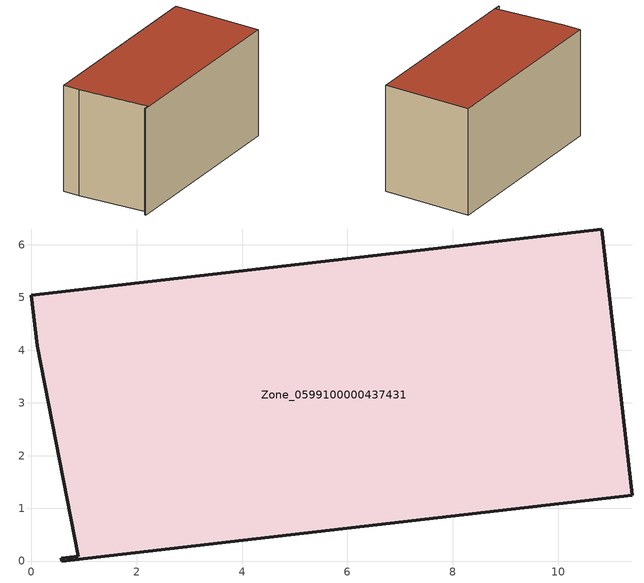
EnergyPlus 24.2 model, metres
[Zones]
Zone_0599100000437431
 floor ground (C_G): 0,5.04 10.83,6.3 11.4,1.25 0.57,0 0.57,0.06 0.89,0.09 0.11,4.08 z0
 wall outside (C_F): 10.83,6.3 0,5.04 0.11,4.08 0.89,0.09 0.57,0.06 0.57,0 11.4,1.25 10.83,6.3 z0:6.19
 roof outside (C_R): 0.89,0.09 0.57,0.06 0.57,0 11.4,1.25 10.83,6.3 0,5.04 0.11,4.08 z6.19
[BUILDING]
Pand.0599100000437431: North Axis=0; Terrain=City; Loads Convergence Tolerance Value=0.04; Temperature Convergence Tolerance Value=0.4; Solar Distribution=FullExterior; Maximum Number of Warmup Days=25; Minimum Number of Warmup Days=1
[Site:Location]
Rotterdam.The.Hague.AP_ZH_NLD Design_Conditions: Latitude=51.96; Longitude=4.45; Time Zone=1; Elevation=-4.5
[SITE:GROUNDTEMPERATURE:BUILDINGSURFACE]
18, 18, 18, 18, 18, 18, 18, 18, 18, 18, 18, 18
[MATERIAL] Thermal Absorptance=0.9; Solar Absorptance=0.7; Visible Absorptance=0.7
Name | Roughness | Thickness | Conductivity | Density | Specific Heat
G.TI.2006-2014 | MediumSmooth | 0.15 | 0.06 | 540 | 1210
F.TI.2006-2014 | Rough | 0.3 | 0.12 | 1920 | 840
R.TI.2006-2014 | MediumRough | 0.2 | 0.08 | 1500 | 1000
[CONSTRUCTION]
C_G: G.TI.2006-2014
C_F: F.TI.2006-2014
C_R: R.TI.2006-2014
[ZONE]
Zone_0599100000437431: Type=1; Multiplier=1; Ceiling Height=Autocalculate; Volume=Autocalculate; Floor Area=autocalculate; Part of Total Floor Area=Yes
[ZONEINFILTRATION:DESIGNFLOWRATE]
Infil_Zone_0599100000437431: Zone or ZoneList or Space or SpaceList=Zone_0599100000437431; Schedule=AlwaysOn; Design Flow Rate Calculation Method=Flow/Area; Flow Rate per Floor Area=0.0015; Constant Term Coefficient=1; Temperature Term Coefficient=0; Velocity Term Coefficient=0; Velocity Squared Term Coefficient=0
[HVACTEMPLATE:ZONE:IDEALLOADSAIRSYSTEM]
Zone_0599100000437431: Maximum Heating Supply Air Temperature=50; Minimum Cooling Supply Air Temperature=13; Maximum Heating Supply Air Humidity Ratio=0.0156; Minimum Cooling Supply Air Humidity Ratio=0.0077; Heating Limit=NoLimit; Cooling Limit=NoLimit; Dehumidification Control Type=ConstantSensibleHeatRatio; Cooling Sensible Heat Ratio=0.7; Dehumidification Setpoint=60; Humidification Control Type=None; Humidification Setpoint=30; Outdoor Air Method=None; Outdoor Air Flow Rate per Person=0.00944; Outdoor Air Flow Rate per Zone Floor Area=0; Outdoor Air Flow Rate per Zone=0; Demand Controlled Ventilation Type=None; Outdoor Air Economizer Type=NoEconomizer; Heat Recovery Type=None; Sensible Heat Recovery Effectiveness=0.7; Latent Heat Recovery Effectiveness=0.65
[ZONECONTROL:THERMOSTAT]
ThermostatControl_Zone_0599100000437431: Zone or ZoneList=Zone_0599100000437431; Control Type Schedule=DualSetpointControlType; Control 1=Thermostat_Zone_0599100000437431; Temperature Difference Between Cutout And Setpoint=0
[THERMOSTATSETPOINT:DUALSETPOINT]
Thermostat_Zone_0599100000437431: Heating Setpoint Temperature Schedule=HeatingSetpoint_Zone_0599100000437431; Cooling Setpoint Temperature Schedule=CoolingSetpoint_Zone_0599100000437431
[SCHEDULE:COMPACT]
HeatingSetpoint_Zone_0599100000437431: Through: 12/31, For: AllDays, Until: 24:00, 21
CoolingSetpoint_Zone_0599100000437431: Through: 12/31, For: AllDays, Until: 24:00, 24
DualSetpointControlType: Through: 12/31, For: AllDays, Until: 24:00, 4
AlwaysOn: Through: 12/31, For: AllDays, Until: 24:00, 1
